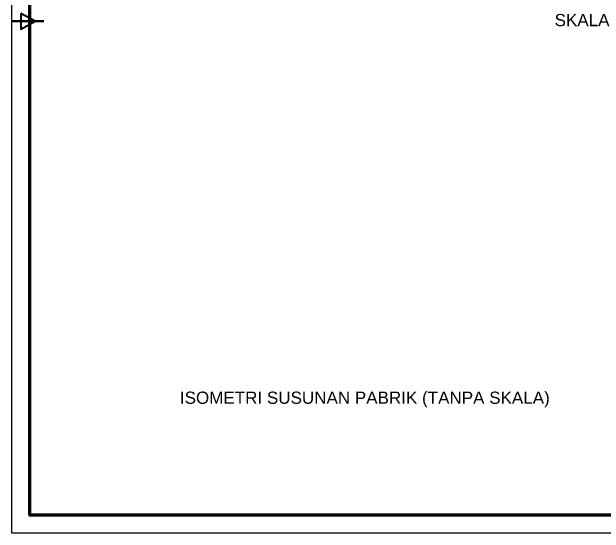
# Model space of a CAD drawing. Header units: millimetres. Extents: x 5 to 415, y 5 to 292.
# Drawn here: x 5 to 171.1, y 5 to 151.1 of the extents above; entities that cross this region are included whole.
import ezdxf
from ezdxf.enums import TextEntityAlignment as Align

# ---------------------------------------------------------------- set-up
doc = ezdxf.new("R2010")
doc.units = ezdxf.units.MM
doc.layers.add('PFD-BINGKAI', color=7, linetype='Continuous')
doc.layers.add('PFD-TEKS', color=7, linetype='Continuous')
doc.styles.add('PFD', font='arial.ttf')

msp = doc.modelspace()

# ---------------------------------------------------------------- linework, layer by layer
at = {"layer": 'PFD-BINGKAI', "linetype": 'Continuous', "lineweight": 30, "ltscale": 0.35}
msp.add_lwpolyline([(5, 292), (415, 292), (415, 5), (5, 5)], close=True, dxfattribs=at)
at = {"layer": 'PFD-BINGKAI', "linetype": 'Continuous', "lineweight": 80, "ltscale": 0.35}
msp.add_lwpolyline([(10, 287), (410, 287), (410, 10), (10, 10)], close=True, dxfattribs=at)
at = {"layer": 'PFD-BINGKAI', "linetype": 'Continuous', "lineweight": 40, "ltscale": 0.35}
msp.add_lwpolyline([(7.5, 150.7), (7.5, 146.3), (11.5, 148.5)], close=True, dxfattribs=at)
at = {"layer": 'PFD-BINGKAI', "linetype": 'Continuous', "lineweight": 50, "ltscale": 0.35}
msp.add_lwpolyline([(5, 148.5), (14, 148.5)], dxfattribs=at)

# ---------------------------------------------------------------- texts
at = {"layer": 'PFD-TEKS', "style": 'PFD'}
for s, p in [('SKALA 1:400', (171.56, 147.1)), ('ISOMETRI SUSUNAN PABRIK (TANPA SKALA)', (104, 41.25))]:
    msp.add_text(s, height=3.4179, dxfattribs=at).set_placement(p, align=Align.CENTER)

doc.saveas('drawing.dxf')
